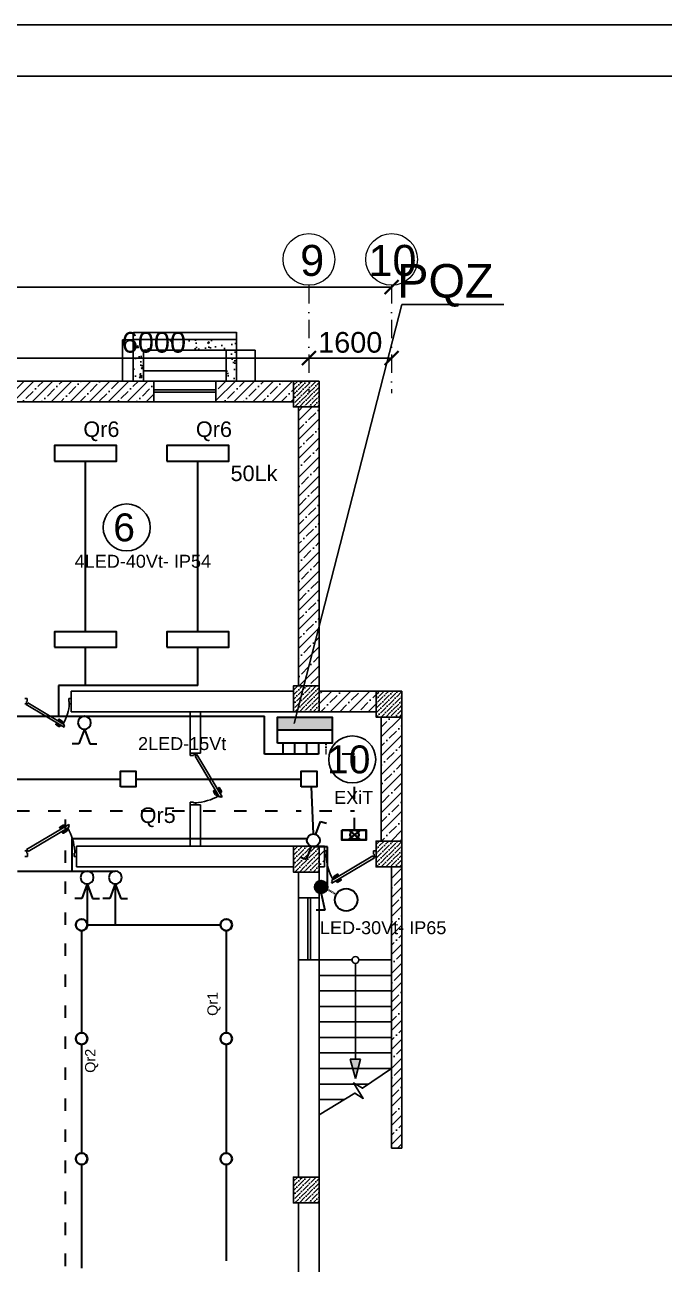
# Model space of a CAD drawing. Header units: millimetres. Extents: x 42452 to 2852333, y -419346 to 834876.
# Drawn here: x 2468513 to 2480890, y 325281 to 349259 of the extents above; entities that cross this region are included whole.
import ezdxf
from ezdxf import colors
from ezdxf.entities.mleader import LeaderData, LeaderLine
from ezdxf.math import Vec2, Vec3

# ---------------------------------------------------------------- set-up
doc = ezdxf.new("R2010")
doc.units = ezdxf.units.MM
doc.linetypes.add('ACAD_ISO03W100', pattern=[30, 12, -18])
doc.linetypes.add('Штрихпунктирная', pattern=[670.277762, 352.777767, -176.388884, 0, -141.111112])
for name, color, linetype, lineweight in [('c_dv_l x_tti-25_Ном._пера__21_Ном._пера__21', 7, 'Continuous', 30), ('memar', 7, 'Continuous', 25), ('вавьен_IP20', 5, 'Continuous', 30), ('вавьен_IP54', 5, 'Continuous', 30), ('выкл1_IP54', 5, 'Continuous', 30), ('Выкл2_IP20', 5, 'Continuous', 30), ('ДВЕРИ', 7, 'Continuous', 5), ('еLED_30x30_12Vt', 5, 'Continuous', 30), ('надписи', 5, 'Continuous', 30), ('НПП05-60', 5, 'Continuous', 30), ('ПВЛП2х40', 5, 'Continuous', 30), ('Соед_газа', 184, 'ACAD_ISO03W100', 30), ('Соедин', 5, 'Continuous', 30), ('Соединение', 5, 'Continuous', 30), ('спот_LED_D223mm-18Vt', 5, 'Continuous', 35), ('сув25', 5, 'Continuous', 30), ('Шит', 1, 'Continuous', 30)]:
    doc.layers.add(name, color=color, linetype=linetype, lineweight=lineweight)
doc.styles.add('Arial', font='arial.ttf', dxfattribs={"height": 200})
doc.styles.add('my_own', font='arial.ttf')
doc.styles.get("Standard").update_dxf_attribs({"font": 'arial.ttf'})
doc.styles.add('СГЕНЕРИР_СТИЛЬ_1', font='arial.ttf')
doc.dimstyles.new('ISO-25', dxfattribs={"dimtxt": 2.5, "dimasz": 2.5, "dimexe": 1.25, "dimexo": 0.625, "dimtad": 1, "dimtxsty": 'Standard', "dimcen": 2.5, "dimadec": 0, "dimazin": 0, "dimtfac": 1, "dimtmove": 0, "dimatfit": 3, "dimfxl": 1, "dimarcsym": 0})
doc.dimstyles.new('razmeri a-g', dxfattribs={"dimtxt": 400, "dimasz": 270, "dimexe": 1.25, "dimexo": 0.625, "dimgap": 100, "dimtad": 1, "dimdec": 0, "dimtxsty": 'Standard', "dimblk": 'ARCHTICK', "dimcen": 2.5, "dimadec": 0, "dimazin": 0, "dimtfac": 1, "dimtdec": 0, "dimtmove": 0, "dimatfit": 3, "dimfxl": 1, "dimarcsym": 0})
pattern_1 = [(45, (3114210.17, 1695700.1), (-183.847756, 183.847756), []), (45, (3114118.24, 1695792.02), (-183.847756, 183.847756), [194.999993, -64.999998, 0, -64.999998])]

# ---------------------------------------------------------------- blocks, each defined once
blk = doc.blocks.new('qapi 700')
at = {"layer": 'ДВЕРИ', "color": 251, "lineweight": 25, "true_color": 0x636466}
for p, q in [((1281620, 90086), (1281659, 90086)), ((1281620, 89997), (1281651, 89997)), ((1281651, 89997), (1281651, 90034)), ((1281651, 90034), (1281659, 90034)), ((1281659, 90034), (1281659, 90086)), ((1282368, 90010), (1281735, 89633)), ((1282395, 89980), (1281741, 89591)), ((1282382, 89987), (1282368, 90010)), ((1282420, 90086), (1282380, 90086)), ((1282380, 90034), (1282380, 90085)), ((1282388, 90034), (1282380, 90034)), ((1282388, 89991), (1282382, 89987)), ((1282388, 89997), (1282388, 90034)), ((1282420, 89997), (1282388, 89997)), ((1282420, 89997), (1282388, 89997)), ((1282395, 89980), (1282388, 89991)), ((1281733, 89605), (1281747, 89613)), ((1281741, 89591), (1281733, 89605)), ((1281747, 89613), (1281735, 89633)), ((1281812, 89685), (1281762, 89656)), ((1281762, 89656), (1281765, 89651)), ((1281776, 89665), (1281770, 89676)), ((1281775, 89698), (1281826, 89728)), ((1281785, 89617), (1281787, 89613)), ((1281787, 89613), (1281837, 89642)), ((1281792, 89676), (1281793, 89674)), ((1281835, 89712), (1281794, 89687)), ((1281802, 89622), (1281809, 89609)), ((1281814, 89681), (1281812, 89685)), ((1281820, 89629), (1281818, 89631)), ((1281872, 89650), (1281831, 89626)), ((1281831, 89604), (1281881, 89634)), ((1281837, 89642), (1281835, 89646)), ((1281836, 89725), (1281838, 89722)), ((1281884, 89645), (1281883, 89647))]:
    blk.add_line(p, q, dxfattribs=at)
for centre, radius, start, end in [((1282471, 90052), 821, 183.4077, 209.5706), ((1281783, 89684), 15.9, 120.7133, 210.7133), ((1281798, 89680), 7.94, 120.7133, 210.7133), ((1281823, 89617), 15.9, 210.7133, 300.7133), ((1281827, 89633), 7.94, 210.7133, 300.7133), ((1281830, 89721), 7.94, 30.7133, 120.7133), ((1281831, 89718), 7.94, 300.7133, 30.7133), ((1281876, 89643), 7.94, 30.7133, 120.7133), ((1281877, 89641), 7.94, 300.7133, 30.7133)]:
    blk.add_arc(centre, radius, start, end, dxfattribs=at)
blk = doc.blocks.new('*D155')
at = {"layer": 'Defpoints', "color": 0, "lineweight": 30, "transparency": 16777216}
for p in [(2470614, 343309), (2470614, 343167), (2472614, 343167)]:
    blk.add_point(p, dxfattribs=at)
at = {"layer": 'memar', "color": 0, "lineweight": -2, "transparency": 16777216}
for p, q in [((2470614, 343168), (2470614, 343310)), ((2472611, 343309), (2470616, 343309)), ((2472614, 343168), (2472614, 343310))]:
    blk.add_line(p, q, dxfattribs=at)
at = {"layer": 'memar', "color": 0, "lineweight": 30, "transparency": 16777216}
for points in [[(2470616, 343309), (2470616, 343309), (2470614, 343309)], [(2472611, 343309), (2472611, 343309), (2472614, 343309)]]:
    blk.add_solid(points, dxfattribs=at)
at = {"layer": 'memar', "color": 0, "lineweight": 25, "transparency": 16777216, "insert": (2471614, 343311), "char_height": 2.5, "attachment_point": 5}
blk.add_mtext('2000', dxfattribs=at)
blk = doc.blocks.new('*D156')
at = {"layer": 'Defpoints', "color": 0, "lineweight": 30, "transparency": 16777216}
for p in [(2470614, 343167), (2470404, 342367), (2470614, 342367)]:
    blk.add_point(p, dxfattribs=at)
at = {"layer": 'memar', "color": 0, "lineweight": -2, "transparency": 16777216}
for p, q in [((2470613, 343167), (2470403, 343167)), ((2470404, 343165), (2470404, 342370)), ((2470613, 342367), (2470403, 342367))]:
    blk.add_line(p, q, dxfattribs=at)
at = {"layer": 'memar', "color": 0, "lineweight": 30, "transparency": 16777216}
for points in [[(2470404, 343165), (2470404, 343165), (2470404, 343167)], [(2470404, 342370), (2470404, 342370), (2470404, 342367)]]:
    blk.add_solid(points, dxfattribs=at)
at = {"layer": 'memar', "color": 0, "lineweight": 25, "transparency": 16777216, "insert": (2470402, 342767), "char_height": 2.5, "attachment_point": 5, "rotation": 90}
blk.add_mtext('800', dxfattribs=at)
blk = doc.blocks.new('*D157')
at = {"layer": 'Defpoints', "color": 0, "lineweight": 30, "transparency": 16777216}
for p in [(2470814, 342967), (2472414, 342967), (2472414, 342567)]:
    blk.add_point(p, dxfattribs=at)
at = {"layer": 'memar', "color": 0, "lineweight": -2, "transparency": 16777216}
for p, q in [((2470814, 342967), (2470814, 342566)), ((2472414, 342967), (2472414, 342566)), ((2470816, 342567), (2472411, 342567))]:
    blk.add_line(p, q, dxfattribs=at)
at = {"layer": 'memar', "color": 0, "lineweight": 30, "transparency": 16777216}
for points in [[(2470816, 342568), (2470816, 342567), (2470814, 342567)], [(2472411, 342568), (2472411, 342567), (2472414, 342567)]]:
    blk.add_solid(points, dxfattribs=at)
at = {"layer": 'memar', "color": 0, "lineweight": 25, "transparency": 16777216, "insert": (2471614, 342569), "char_height": 2.5, "attachment_point": 5}
blk.add_mtext('1600', dxfattribs=at)
blk = doc.blocks.new('*D158')
at = {"layer": 'Defpoints', "color": 0, "lineweight": 30, "transparency": 16777216}
for p in [(2472414, 342967), (2472414, 342367), (2472970, 342367)]:
    blk.add_point(p, dxfattribs=at)
at = {"layer": 'memar', "color": 0, "lineweight": -2, "transparency": 16777216}
for p, q in [((2472414, 342967), (2472971, 342967)), ((2472970, 342965), (2472970, 342370)), ((2472414, 342367), (2472971, 342367))]:
    blk.add_line(p, q, dxfattribs=at)
at = {"layer": 'memar', "color": 0, "lineweight": 30, "transparency": 16777216}
for points in [[(2472970, 342965), (2472970, 342965), (2472970, 342967)], [(2472970, 342370), (2472970, 342370), (2472970, 342367)]]:
    blk.add_solid(points, dxfattribs=at)
at = {"layer": 'memar', "color": 0, "lineweight": 25, "transparency": 16777216, "insert": (2472968, 342667), "char_height": 2.5, "attachment_point": 5, "rotation": 90}
blk.add_mtext('600', dxfattribs=at)
blk = doc.blocks.new('_ArchTick')
at = {"color": 0, "linetype": 'ByBlock', "const_width": 0.15}
blk.add_lwpolyline([(-0.5, -0.5), (0.5, 0.5)], dxfattribs=at)
blk = doc.blocks.new('*D167')
at = {"layer": 'Defpoints', "color": 0, "lineweight": 30, "transparency": 16777216}
for p in [(2430413, 344186), (2430413, 344186), (2475613, 344186)]:
    blk.add_point(p, dxfattribs=at)
at = {"layer": 'memar', "color": 0, "lineweight": -2, "transparency": 16777216}
for p, q in [((2430413, 344187), (2430413, 344187)), ((2475613, 344186), (2430413, 344186)), ((2475613, 344187), (2475613, 344187))]:
    blk.add_line(p, q, dxfattribs=at)
at = {"layer": 'memar', "color": 0, "lineweight": -2, "transparency": 16777216, "xscale": 270, "yscale": 270, "zscale": 270, "rotation": 180}
blk.add_blockref('_ArchTick', (2430413, 344186), dxfattribs=at)
at = {"layer": 'memar', "color": 0, "lineweight": -2, "transparency": 16777216, "xscale": 270, "yscale": 270, "zscale": 270}
blk.add_blockref('_ArchTick', (2475613, 344186), dxfattribs=at)
at = {"layer": 'memar', "color": 0, "lineweight": 15, "transparency": 16777216, "insert": (2453013, 344490), "char_height": 400, "attachment_point": 5}
blk.add_mtext('45200', dxfattribs=at)
blk = doc.blocks.new('*D145')
at = {"layer": 'Defpoints', "color": 0, "lineweight": 30, "transparency": 16777216}
for p in [(2474013, 342809), (2474013, 342809), (2475613, 342809)]:
    blk.add_point(p, dxfattribs=at)
at = {"layer": 'memar', "color": 0, "lineweight": -2, "transparency": 16777216}
for p, q in [((2474013, 342809), (2474013, 342810)), ((2475613, 342809), (2474013, 342809)), ((2475613, 342809), (2475613, 342810))]:
    blk.add_line(p, q, dxfattribs=at)
at = {"layer": 'memar', "color": 0, "lineweight": -2, "transparency": 16777216, "xscale": 270, "yscale": 270, "zscale": 270, "rotation": 180}
blk.add_blockref('_ArchTick', (2474013, 342809), dxfattribs=at)
at = {"layer": 'memar', "color": 0, "lineweight": -2, "transparency": 16777216, "xscale": 270, "yscale": 270, "zscale": 270}
blk.add_blockref('_ArchTick', (2475613, 342809), dxfattribs=at)
at = {"layer": 'memar', "color": 0, "lineweight": 15, "transparency": 16777216, "insert": (2474813, 343113), "char_height": 400, "attachment_point": 5}
blk.add_mtext('1600', dxfattribs=at)
blk = doc.blocks.new('*D146')
at = {"layer": 'Defpoints', "color": 0, "lineweight": 30, "transparency": 16777216}
for p in [(2468013, 342809), (2468013, 342809), (2474013, 342809)]:
    blk.add_point(p, dxfattribs=at)
at = {"layer": 'memar', "color": 0, "lineweight": -2, "transparency": 16777216}
for p, q in [((2468013, 342809), (2468013, 342810)), ((2474013, 342809), (2468013, 342809)), ((2474013, 342809), (2474013, 342810))]:
    blk.add_line(p, q, dxfattribs=at)
at = {"layer": 'memar', "color": 0, "lineweight": -2, "transparency": 16777216, "xscale": 270, "yscale": 270, "zscale": 270, "rotation": 180}
blk.add_blockref('_ArchTick', (2468013, 342809), dxfattribs=at)
at = {"layer": 'memar', "color": 0, "lineweight": -2, "transparency": 16777216, "xscale": 270, "yscale": 270, "zscale": 270}
blk.add_blockref('_ArchTick', (2474013, 342809), dxfattribs=at)
at = {"layer": 'memar', "color": 0, "lineweight": 15, "transparency": 16777216, "insert": (2471013, 343113), "char_height": 400, "attachment_point": 5}
blk.add_mtext('6000', dxfattribs=at)
blk = doc.blocks.new('выкл2_IP20')
at = {"layer": 'Выкл2_IP20'}
for p, q in [((-105, 409), (-239, 409)), ((0, 125), (-105, 409)), ((0, 125), (105, 409)), ((105, 409), (239, 409))]:
    blk.add_line(p, q, dxfattribs=at)
blk.add_circle((0, 0), 125, dxfattribs=at)
blk = doc.blocks.new('LED_30x30_12Vt')
at = {"layer": 'Соединение', "color": 5, "ltscale": 0.01}
blk.add_lwpolyline([(-30, 30), (0, 30), (0, 0), (-30, 0)], close=True, dxfattribs=at)
blk = doc.blocks.new('вавьен_IP20')
at = {"layer": 'вавьен_IP54'}
for p, q in [((44, 117), (140, 367)), ((140, 367), (252, 332)), ((-44, -117), (-140, -367)), ((-140, -367), (-252, -332))]:
    blk.add_line(p, q, dxfattribs=at)
blk.add_circle((0, 0), 125, dxfattribs=at)
blk = doc.blocks.new('выкл1_IP54')
at = {"layer": 'выкл1_IP54'}
blk.add_hatch(color=256, dxfattribs=at).paths.add_polyline_path([(125, 0, 1), (-125, 0, 1)])
for p, q in [((0, 125), (-70, 447)), ((-70, 447), (99, 447))]:
    blk.add_line(p, q, dxfattribs=at)
blk.add_circle((0, 0), 125, dxfattribs=at)
blk = doc.blocks.new('НПП05-60')
at = {"layer": 'НПП05-60'}
blk.add_circle((0, 0), 218, dxfattribs=at)
blk = doc.blocks.new('ПГ')
at = {"layer": 'Шит'}
blk.add_hatch(color=256, dxfattribs=at).paths.add_polyline_path([(-470, 228), (-470, 3), (470, 3), (470, 228)])
blk.add_line((470, 228), (-470, 228), dxfattribs=at)
blk.add_lwpolyline([(-470, 452), (-470, 3), (470, 3), (470, 452)], close=True, dxfattribs=at)
blk = doc.blocks.new('сув25')
at = {"layer": 'сув25', "lineweight": 35}
for p, q in [((106, -90), (-117, 100)), ((-117, -90), (122, 100))]:
    blk.add_line(p, q, dxfattribs=at)
blk.add_lwpolyline([(247, -90), (-227, -90), (-227, 100), (247, 100)], close=True, dxfattribs=at)
blk.add_circle((0, 0), 84.8, dxfattribs=at)
blk = doc.blocks.new('спот_LED_D223mm-18Vt_İP54')
at = {"layer": 'спот_LED_D223mm-18Vt'}
blk.add_circle((0, 0), 112, dxfattribs=at)
blk = doc.blocks.new('ПВЛП2х40')
at = {"layer": 'ПВЛП2х40'}
blk.add_lwpolyline([(-600, 0), (600, 0), (600, 300), (-600, 300)], close=True, dxfattribs=at)

msp = doc.modelspace()

# ---------------------------------------------------------------- hatches: boundary and pattern name
at = {"layer": 'memar', "lineweight": 25}
h = msp.add_hatch(dxfattribs=at)
h.set_pattern_fill('AR-CONC', color=256, scale=2)
h.set_pattern_definition([(50, (2463641.52, 197332.5), (364.36934, -31.8782), [38.1, -419.1]), (355, (2463641.52, 197332.5), (-70.4868, 382.1137), [30.48, -335.2812]), (100.45144, (2463671.9, 197329.85), (293.8825, 350.2355), [32.38, -356.1805]), (46.1842, (2463641.5, 197434.1), (542.1581, -84.0847), [57.15, -628.65]), (96.63556, (2463686.7, 197427.1), (474.8083, 494.8522), [48.57, -534.2712]), (351.18415, (2463641.5, 197434.1), (474.8083, 494.8522), [45.72, -502.9195]), (21, (2463692.32, 197408.7), (303.2288, -204.5304), [38.1, -419.1]), (326, (2463692.32, 197408.7), (123.6041, 368.3759), [30.48, -335.28]), (71.45144, (2463717.6, 197391.66), (426.8328, 163.8455), [32.38, -356.1799]), (37.5, (2463641.52, 197332.51), (6.17721, 169.11008), [0, -331.216, 0, -340.36, 0, -336.55]), (7.5, (2463641.52, 197332.5), (133.63933, 200.36115), [0, -194.056, 0, -323.596, 0, -128.27]), (327.5, (2463528.24, 197332.51), (271.18119, -11.45749), [0, -127, 0, -396.24, 0, -525.78]), (317.5, (2463477.44, 197332.5), (296.25836, 50.853), [0, -165.1, 0, -263.144, 0, -373.38])])
h.paths.add_polyline_path([(2470613.72016, 343167.30801), (2472613.72016, 343167.30801), (2472613.72016, 342367.30801), (2472413.72016, 342367.30801), (2472413.72016, 342967.30801), (2470813.72016, 342967.30801), (2470813.72016, 342367.30801), (2470613.72016, 342367.30801)])
at = {"layer": 'memar', "linetype": 'Continuous', "lineweight": 25, "true_color": 0x000000}
h = msp.add_hatch(dxfattribs=at)
h.set_pattern_fill('ЖЕЛЕЗОБЕТОН', color=18, style=0, pattern_type=2)
h.set_pattern_definition(pattern_1)
h.paths.add_polyline_path([(2468313.30488, 341967.30801), (2468313.30488, 342367.30801), (2471013.72016, 342367.30801), (2471013.72016, 341967.30801)])
h = msp.add_hatch(dxfattribs=at)
h.set_pattern_fill('ЖЕЛЕЗОБЕТОН', color=18, style=0, pattern_type=2)
h.set_pattern_definition([(45, (3118110.58, 1695700.1), (-183.847756, 183.847756), []), (45, (3118018.66, 1695792.02), (-183.847756, 183.847756), [194.999993, -64.999998, 0, -64.999998])])
h.paths.add_polyline_path([(2472213.72016, 341967.30801), (2472213.72016, 342367.30801), (2473713.10981, 342367.30801), (2473713.10981, 341967.30801)])
at = {"layer": 'memar', "lineweight": 25}
h = msp.add_hatch(dxfattribs=at)
h.set_pattern_fill('ANSI36', color=256, scale=500)
h.set_pattern_definition([(45, (796944.71, 2624780.97), (33.1456304, 121.533978), [156.25, -31.25, 0, -31.25])])
h.paths.add_polyline_path([(2473713.10981, 342367.30801), (2473713.10981, 341867.30801), (2474213.10981, 341867.30801), (2474213.10981, 342367.30801)])
at = {"layer": 'memar', "linetype": 'Continuous', "lineweight": 25, "true_color": 0x000000}
h = msp.add_hatch(dxfattribs=at)
h.set_pattern_fill('ЖЕЛЕЗОБЕТОН', color=18, style=0, pattern_type=2)
h.set_pattern_definition(pattern_1)
h.paths.add_polyline_path([(2473813.48104, 341867.30801), (2474213.48104, 341867.30801), (2474213.48104, 336467.30232), (2473813.48104, 336467.30232)])
at = {"layer": 'memar', "lineweight": 25}
h = msp.add_hatch(dxfattribs=at)
h.set_pattern_fill('ANSI36', color=256, scale=500)
h.set_pattern_definition([(45, (796944.535, 2618880.966), (33.1456304, 121.533978), [156.25, -31.25, 0, -31.25])])
h.paths.add_polyline_path([(2473713.28611, 336467.30232), (2473713.28611, 335967.30232), (2474213.28611, 335967.30232), (2474213.28611, 336467.30232)])
at = {"layer": 'memar', "linetype": 'Continuous', "lineweight": 25, "true_color": 0x000000}
h = msp.add_hatch(dxfattribs=at)
h.set_pattern_fill('ЖЕЛЕЗОБЕТОН', color=18, style=0, pattern_type=2)
h.set_pattern_definition(pattern_1)
h.paths.add_polyline_path([(2474213.28611, 335967.30232), (2474213.28611, 336367.30232), (2475313.28611, 336367.30232), (2475313.28611, 335967.30232)])
at = {"layer": 'memar', "lineweight": 25}
h = msp.add_hatch(dxfattribs=at)
h.set_pattern_fill('ANSI36', color=256, scale=500)
h.set_pattern_definition([(45, (795344.34, 2618780.966), (33.1456304, 121.533978), [156.25, -31.25, 0, -31.25])])
h.paths.add_polyline_path([(2475313.48104, 336367.30232), (2475313.48104, 335867.30232), (2475813.48104, 335867.30232), (2475813.48104, 336367.30232)])
at = {"layer": 'memar', "linetype": 'Continuous', "lineweight": 25, "true_color": 0x000000}
h = msp.add_hatch(dxfattribs=at)
h.set_pattern_fill('ЖЕЛЕЗОБЕТОН', color=18, style=0, pattern_type=2)
h.set_pattern_definition([(45, (3158891.9, 1700631.05), (-183.847756, 183.847756), []), (45, (3158799.98, 1700722.97), (-183.847756, 183.847756), [194.999993, -64.999998, 0, -64.999998])])
h.paths.add_polyline_path([(2475813.48104, 336367.30232), (2475813.48104, 335867.30232), (2475813.28612, 335867.30232), (2475813.28612, 336367.1074)])
h = msp.add_hatch(dxfattribs=at)
h.set_pattern_fill('ЖЕЛЕЗОБЕТОН', color=18, style=0, pattern_type=2)
h.set_pattern_definition(pattern_1)
h.paths.add_polyline_path([(2475413.48104, 335867.30232), (2475813.48104, 335867.30232), (2475813.48104, 333467.30232), (2475413.48104, 333467.30232)])
at = {"layer": 'memar', "lineweight": 25}
h = msp.add_hatch(dxfattribs=at)
h.set_pattern_fill('ANSI36', color=256, scale=500)
h.set_pattern_definition([(45, (796944.535, 2615780.966), (33.1456304, 121.533978), [156.25, -31.25, 0, -31.25])])
h.paths.add_polyline_path([(2473713.28611, 333367.30232), (2473713.28611, 332867.30232), (2474213.28611, 332867.30232), (2474213.28611, 333367.30232)])
at = {"layer": 'memar', "linetype": 'Continuous', "lineweight": 25, "true_color": 0x000000}
h = msp.add_hatch(dxfattribs=at)
h.set_pattern_fill('ЖЕЛЕЗОБЕТОН', color=18, style=0, pattern_type=2)
h.set_pattern_definition(pattern_1)
h.paths.add_polyline_path([(2474213.28611, 333367.30232), (2474313.48104, 333367.30232), (2474313.48104, 333082.30232), (2474313.48104, 332967.30232), (2474213.28611, 332967.30232)])
at = {"layer": 'memar', "lineweight": 25}
h = msp.add_hatch(dxfattribs=at)
h.set_pattern_fill('ANSI36', color=256, scale=500)
h.set_pattern_definition([(45, (795344.535, 2615880.966), (33.1456304, 121.533978), [156.25, -31.25, 0, -31.25])])
h.paths.add_polyline_path([(2475313.28611, 333467.30232), (2475313.28611, 332967.30232), (2475813.28611, 332967.30232), (2475813.28611, 333467.30232)])
at = {"layer": 'memar', "linetype": 'Continuous', "lineweight": 25, "true_color": 0x000000}
h = msp.add_hatch(dxfattribs=at)
h.set_pattern_fill('ЖЕЛЕЗОБЕТОН', color=18, style=0, pattern_type=2)
h.set_pattern_definition(pattern_1)
h.paths.add_polyline_path([(2475813.48104, 333467.30232), (2475813.48104, 332967.30232), (2475813.28612, 332967.49725), (2475813.28612, 333467.30232)])
h = msp.add_hatch(dxfattribs=at)
h.set_pattern_fill('ЖЕЛЕЗОБЕТОН', color=18, style=0, pattern_type=2)
h.set_pattern_definition(pattern_1)
h.paths.add_polyline_path([(2475813.48104, 333467.30232), (2475813.48104, 332967.30232), (2475813.28612, 332967.49725), (2475813.28612, 333467.30232)])
h = msp.add_hatch(dxfattribs=at)
h.set_pattern_fill('ЖЕЛЕЗОБЕТОН', color=18, style=0, pattern_type=2)
h.set_pattern_definition(pattern_1)
h.paths.add_polyline_path([(2475613.48104, 332967.30232), (2475813.48104, 332967.30232), (2475813.48104, 327527.30232), (2475613.48104, 327527.30232)])
msp.add_hatch(color=18, dxfattribs=at).paths.add_polyline_path([(2474913.48104, 328875.52327), (2474813.48104, 329248.72827), (2475013.48104, 329248.72827)])
at = {"layer": 'memar', "lineweight": 25}
h = msp.add_hatch(dxfattribs=at)
h.set_pattern_fill('ANSI36', color=256, scale=500)
h.set_pattern_definition([(45, (796944.535, 2609380.966), (33.1456304, 121.533978), [156.25, -31.25, 0, -31.25])])
h.paths.add_polyline_path([(2473713.28611, 326967.30232), (2473713.28611, 326467.30232), (2474213.28611, 326467.30232), (2474213.28611, 326967.30232)])

# ---------------------------------------------------------------- linework, layer by layer
at = {"layer": 'c_dv_l x_tti-25_Ном._пера__21_Ном._пера__21', "linetype": 'Continuous', "lineweight": 25, "flags": 128}
for points in [[(2415634.38163, 349258.97477), (2499241.93363, 349258.97477), (2499241.93363, 290136.49157), (2415634.38163, 290136.49157)], [(2419615.69363, 348263.64677), (2498246.60563, 348263.64677), (2498246.60563, 291131.81957), (2419615.69363, 291131.81957)]]:
    msp.add_lwpolyline(points, close=True, dxfattribs=at)
at = {"layer": 'memar', "color": 0, "lineweight": 25}
for p, q in [((2469412.48104, 335967.30232), (2469412.48104, 336367.30232)), ((2471713.28611, 335168.09338), (2471913.28611, 335168.09338)), ((2471713.28611, 334168.09338), (2471913.28611, 334168.09338)), ((2469513.30474, 333368.2771), (2469513.30474, 332968.2771))]:
    msp.add_line(p, q, dxfattribs=at)
at = {"layer": 'memar', "linetype": 'Continuous', "lineweight": 25}
for p, q in [((2474847.68123, 331167.30232), (2474213.48104, 331167.30232)), ((2475613.48104, 331167.30232), (2474979.28086, 331167.30232)), ((2474913.48104, 331101.50251), (2474913.48104, 329248.72827)), ((2475613.48104, 330867.30232), (2474213.48104, 330867.30232)), ((2475613.48104, 330567.30232), (2474213.48104, 330567.30232)), ((2475613.48104, 330267.30232), (2474213.48104, 330267.30232)), ((2475613.48104, 329967.30232), (2474213.48104, 329967.30232)), ((2475613.48104, 329667.30232), (2474213.48104, 329667.30232)), ((2475613.48104, 329367.30232), (2474213.48104, 329367.30232)), ((2474913.48104, 328875.52327), (2474813.48104, 329248.72827)), ((2475013.48104, 329248.72827), (2474813.48104, 329248.72827)), ((2474913.48104, 328875.52327), (2475013.48104, 329248.72827)), ((2475613.48104, 329067.30232), (2474213.48104, 329067.30232)), ((2474891.16587, 328767.30232), (2474213.48104, 328767.30232)), ((2475170.50604, 328767.30232), (2474913.37483, 328767.30232)), ((2474694.10539, 328467.30232), (2474213.48104, 328467.30232))]:
    msp.add_line(p, q, dxfattribs=at)
at = {"layer": 'memar', "linetype": 'Штрихпунктирная', "lineweight": 15, "flags": 128}
for points in [[(2474013.28611, 344219.44934), (2474013.28611, 342134.0349)], [(2475613.48104, 344219.44934), (2475613.48104, 342134.0349)]]:
    msp.add_lwpolyline(points, dxfattribs=at)
at = {"layer": 'memar', "color": 0, "lineweight": 25}
for points in [[(2472613.72016, 342367.30801), (2472613.72016, 343167.30801), (2470613.72016, 343167.30801), (2470613.72016, 342367.30801)], [(2472413.72016, 342367.30801), (2472413.72016, 342967.30801), (2470813.72016, 342967.30801), (2470813.72016, 342367.30801)], [(2432313.10981, 342367.30801), (2473713.10981, 342367.30801)], [(2473713.28611, 341967.30801), (2468313.30488, 341967.30801)], [(2473813.48104, 336467.30232), (2473813.48104, 341867.30801)], [(2474213.28611, 341867.30801), (2474213.28611, 336467.30232)], [(2469412.48104, 336367.30232), (2473713.28611, 336367.30232)], [(2474213.48104, 336367.30232), (2475313.48104, 336367.30232)], [(2474013.48104, 335967.30232), (2469412.48104, 335967.30232)], [(2471713.28611, 335967.30232), (2471713.28611, 335168.09338)], [(2471913.28611, 335168.09338), (2471913.28611, 335967.30232)], [(2475313.28611, 335967.30232), (2474213.28611, 335967.30232)], [(2475413.48104, 333467.30232), (2475413.48104, 335867.30232)], [(2475813.48104, 335867.30232), (2475813.48104, 332967.30232)], [(2471713.28611, 334168.09338), (2471713.28611, 333367.30232)], [(2471913.28611, 333367.30232), (2471913.28611, 334168.09338)], [(2474313.48105, 333367.30232), (2474213.28611, 333367.30232)], [(2474313.48105, 333367.30232), (2474313.48105, 332967.30232)], [(2474313.48105, 332967.30232), (2474213.28611, 332967.30232)], [(2475613.48104, 327527.30232), (2475613.48104, 332967.30232)], [(2475813.48104, 332967.30232), (2475813.48104, 327527.30232)], [(2475813.48104, 327527.30232), (2475613.48104, 327527.30232)]]:
    msp.add_lwpolyline(points, dxfattribs=at)
for points in [[(2472213.72016, 342367.30801), (2471013.72016, 342367.30801), (2471013.72016, 341967.30801), (2472213.72016, 341967.30801)], [(2474213.28611, 332367.47148), (2474213.28611, 331167.47148), (2473813.28611, 331167.47148), (2473813.28611, 332367.47148)]]:
    msp.add_lwpolyline(points, close=True, dxfattribs=at)
at = {"layer": 'memar', "color": 146, "lineweight": 25, "true_color": 0x105689}
for points in [[(2471013.72016, 342198.44542), (2471013.72016, 342148.44542), (2472213.72016, 342148.44542), (2472213.72016, 342198.44542)], [(2474044.42352, 331167.47148), (2473994.42352, 331167.47148), (2473994.42352, 332367.47148), (2474044.42352, 332367.47148)]]:
    msp.add_lwpolyline(points, close=True, dxfattribs=at)
at = {"layer": 'memar', "color": 3, "lineweight": 25}
for points in [[(2474213.10981, 342367.30801), (2473713.10981, 342367.30801), (2473713.10981, 341867.30801), (2474213.10981, 341867.30801)], [(2474213.28611, 336467.30232), (2473713.28611, 336467.30232), (2473713.28611, 335967.30232), (2474213.28611, 335967.30232)], [(2475813.48104, 336367.30232), (2475313.48104, 336367.30232), (2475313.48104, 335867.30232), (2475813.48104, 335867.30232)], [(2474213.28611, 333367.30232), (2473713.28611, 333367.30232), (2473713.28611, 332867.30232), (2474213.28611, 332867.30232)], [(2475813.28611, 333467.30232), (2475313.28611, 333467.30232), (2475313.28611, 332967.30232), (2475813.28611, 332967.30232)], [(2474213.28611, 326967.30232), (2473713.28611, 326967.30232), (2473713.28611, 326467.30232), (2474213.28611, 326467.30232)]]:
    msp.add_lwpolyline(points, close=True, dxfattribs=at)
at = {"layer": 'memar', "color": 0, "lineweight": 25, "flags": 128}
for points in [[(2469513.30474, 333368.2771), (2473713.28611, 333368.2771)], [(2473713.28611, 332968.2771), (2469513.30474, 332968.2771)], [(2473813.28611, 332372.30232), (2473813.28611, 332867.30232)], [(2474213.28611, 332867.30232), (2474213.28611, 332372.30232)], [(2473813.28611, 326967.30232), (2473813.28611, 331167.47148)], [(2474213.28611, 331167.47148), (2474213.28611, 319167.30232)], [(2473813.28611, 320567.30232), (2473813.28611, 326467.30232)]]:
    msp.add_lwpolyline(points, dxfattribs=at)
at = {"layer": 'memar', "lineweight": 25}
msp.add_lwpolyline([(2475613.48104, 329067.30232), (2475051.41427, 328686.64872), (2474878.74475, 328787.53596), (2475063.22958, 328487.01556), (2474898.75824, 328592.93554), (2474213.48104, 328172.25446)], dxfattribs=at)
at = {"layer": 'memar', "linetype": 'Continuous', "lineweight": 15}
for centre in [(2474013.28571, 344719.44935), (2475613.48064, 344719.44935)]:
    msp.add_circle(centre, 500, dxfattribs=at)
at = {"layer": 'memar', "color": 0, "lineweight": 25}
for centre in [(2470485.80369, 339534.26746), (2474852.18039, 335045.71497)]:
    msp.add_circle(centre, 454.87332, dxfattribs=at)
at = {"layer": 'memar', "linetype": 'Continuous', "lineweight": 25}
msp.add_circle((2474913.48104, 331167.30232), 65.79981, dxfattribs=at)
at = {"layer": 'Соед_газа'}
for p, q in [((2474345.39014, 335148.87231), (2474345.39014, 335360.57093)), ((2474541.29028, 332433.6476), (2474364.77465, 332530.74746))]:
    msp.add_line(p, q, dxfattribs=at)
at = {"layer": 'Соед_газа', "ltscale": 20}
for p, q in [((2474895.48637, 335148.87231), (2474345.39014, 335148.87231)), ((2474895.48637, 333675.44667), (2474895.48637, 335148.87231)), ((2462967.89154, 334052.00051), (2473863.98987, 334052.00051)), ((2469302.2257, 322845.42214), (2469302.2257, 334052.00051)), ((2474218.24167, 334052.00051), (2474895.48637, 334052.00051))]:
    msp.add_line(p, q, dxfattribs=at)
at = {"layer": 'Соедин'}
for p, q in [((2467361.96909, 334667.30232), (2470362.93351, 334667.30232)), ((2470662.93351, 334667.30232), (2473862.93351, 334667.30232))]:
    msp.add_line(p, q, dxfattribs=at)
at = {"layer": 'Соединение'}
for p, q in [((2469686.86051, 337517.30517), (2469686.86051, 340817.30517)), ((2471864.83283, 337517.30517), (2471864.83283, 340817.30517)), ((2469686.86051, 336476.47644), (2469686.86051, 337217.30517)), ((2471864.83283, 336476.47644), (2471864.83283, 337217.30517)), ((2458067.71103, 335880.46707), (2473150.22779, 335880.46707)), ((2473150.22779, 335148.87231), (2473150.22779, 335880.46707)), ((2473505.77515, 335360.57093), (2473505.77515, 335148.87231)), ((2473735.72745, 335360.57093), (2473735.72745, 335148.87231)), ((2473965.67974, 335360.57093), (2473965.67974, 335148.87231)), ((2474195.63204, 335360.57093), (2474195.63204, 335148.87231)), ((2474195.63204, 335148.87231), (2473150.22779, 335148.87231)), ((2474099.73735, 333605.77065), (2474063.02166, 334517.30232)), ((2469432.60892, 332887.47902), (2469432.60892, 333519.31283)), ((2469432.60892, 333519.31283), (2473983.14128, 333519.31283)), ((2474374.199, 333355.77065), (2474099.73735, 333355.77065)), ((2474374.199, 332578.36331), (2474374.199, 333355.77065)), ((2468372.51031, 332887.47902), (2470265.70896, 332887.47902)), ((2469719.5167, 332637.47902), (2469719.5167, 331876.75017)), ((2470265.70896, 332637.47902), (2470265.70896, 331845.42217)), ((2469613.93013, 331733.92217), (2469613.93013, 329756.92217)), ((2469724.47759, 331845.42217), (2472301.56574, 331845.42217)), ((2472413.06574, 331733.92217), (2472413.06574, 329756.92217)), ((2469613.93013, 329533.92217), (2469613.45386, 327431.92214)), ((2472413.06574, 329533.92217), (2472412.58947, 327431.92214)), ((2469613.45386, 327208.92214), (2469613.93013, 325206.92214)), ((2472412.58947, 327208.92214), (2472413.03229, 325347.49974))]:
    msp.add_line(p, q, dxfattribs=at)
at = {"layer": 'Соединение', "color": 5}
for p, q in [((2471864.83283, 336476.47644), (2469166.72413, 336476.47644)), ((2469166.72413, 336476.47644), (2469166.72413, 335880.46707))]:
    msp.add_line(p, q, dxfattribs=at)

# ---------------------------------------------------------------- block references
at = {"layer": 'memar', "lineweight": 25}
for p, xscale, yscale, zscale in [((3907187.2913, 235162.70184), -1.121843277023546, 1.121843277023546, 1.121843277023546), ((861987.74464, 219946.26759), 1.258032501490013, 1.258032501490013, 1.258032501490013)]:
    msp.add_blockref('qapi 700', p, dxfattribs=dict(at, xscale=xscale, yscale=yscale, zscale=zscale))
at = {"layer": 'memar', "lineweight": 25, "xscale": 1.258032501490013, "yscale": 1.258032501490013, "zscale": 1.258032501490013}
for p, rotation in [((2585044.29071, -1278151.0221), 90.00000000000001), ((4081838.84623, 446499.08691), 180)]:
    msp.add_blockref('qapi 700', p, dxfattribs=dict(at, rotation=rotation))
at = {"layer": 'вавьен_IP20', "rotation": 180}
msp.add_blockref('вавьен_IP20', (2474099.73735, 333480.77065), dxfattribs=at)
at = {"layer": 'выкл1_IP54', "rotation": 180}
msp.add_blockref('выкл1_IP54', (2474249.199, 332578.36331), dxfattribs=at)
at = {"layer": 'Выкл2_IP20', "xscale": -1, "rotation": 180}
for p in [(2469667.75944, 335755.46707), (2469719.5167, 332762.47902), (2470265.70896, 332762.47902)]:
    msp.add_blockref('выкл2_IP20', p, dxfattribs=at)
at = {"layer": 'еLED_30x30_12Vt', "color": 5, "xscale": 10, "yscale": 10, "zscale": 10, "rotation": 90.00000000000001}
for p in [(2470662.93351, 334817.30232), (2474162.93351, 334817.30232)]:
    msp.add_blockref('LED_30x30_12Vt', p, dxfattribs=at)
at = {"layer": 'НПП05-60', "rotation": 180.0000018166534}
msp.add_blockref('НПП05-60', (2474732.37116, 332328.53551), dxfattribs=at)
at = {"layer": 'ПВЛП2х40'}
for p in [(2469686.86051, 340817.30517), (2471864.83283, 340817.30517), (2469686.86051, 337217.30517), (2471864.83283, 337217.30517)]:
    msp.add_blockref('ПВЛП2х40', p, dxfattribs=at)
at = {"layer": 'спот_LED_D223mm-18Vt', "xscale": -1, "rotation": 90}
for p in [(2469612.97759, 331845.42217), (2469612.97759, 329645.42217), (2469613.45386, 327320.42214)]:
    msp.add_blockref('спот_LED_D223mm-18Vt_İP54', p, dxfattribs=at)
at = {"layer": 'спот_LED_D223mm-18Vt', "rotation": 270}
for p in [(2472413.06574, 331845.42217), (2472413.06574, 329645.42217), (2472412.58947, 327320.42214)]:
    msp.add_blockref('спот_LED_D223mm-18Vt_İP54', p, dxfattribs=at)
at = {"layer": 'сув25', "rotation": 180}
msp.add_blockref('сув25', (2474895.48637, 333590.6597), dxfattribs=at)
at = {"layer": 'Шит', "xscale": -1.120968197858282, "yscale": 1.120968197858282, "zscale": 1.120968197858282, "rotation": 180}
msp.add_blockref('ПГ', (2473933.41586, 335867.30232), dxfattribs=at)

# ---------------------------------------------------------------- texts
at = {"layer": 'memar', "linetype": 'Continuous', "lineweight": 15, "char_height": 600, "attachment_point": 1, "style": 'СГЕНЕРИР_СТИЛЬ_1'}
for s, insert in [('9', (2473843.04761, 345000.35114)), ('{\\fArial|b0|i0|c238|p38;1}0', (2475163.79122, 345000.35114))]:
    msp.add_mtext(s, dxfattribs=dict(at, insert=insert))
at = {"layer": 'memar', "linetype": 'Continuous', "lineweight": 25, "char_height": 540, "attachment_point": 3, "style": 'СГЕНЕРИР_СТИЛЬ_1'}
for s, insert in [('6', (2470646.07389, 339806.10741)), ('10', (2475202.97479, 335317.55492))]:
    msp.add_mtext(s, dxfattribs=dict(at, insert=insert))
at = {"layer": 'надписи', "style": 'my_own'}
for s, insert, char_height, width, attachment_point in [('Qr{\\fArial|b0|i0|c238|p34;6}', (2470345.82059, 341202.49668), 300, 940.6293037, 9), ('Qr{\\fArial|b0|i0|c238|p34;6}', (2472523.79291, 341202.49668), 300, 940.6293037, 9), ('50Lk', (2473404.52661, 340427.68646), 300, 940.6293037, 9), ('{\\fArial|b0|i0|c238|p34;4}LED-40Vt- IP54', (2472118.55449, 338752.14003), 250, 3266.2061978, 9), ('2LED-{\\fArial|b0|i0|c238|p34;15}Vt', (2470705.4736, 335477.56501), 250, 1989.1432393, 1), ('EX{\\fArial|b0|i0|c238|p34;i}T', (2475257.97072, 334185.65249), 250, 940.6293037, 9), ('Qr{\\fArial|b0|i0|c238|p34;5}', (2471435.06288, 333734.7651), 300, 940.6293037, 9), ('LED-30Vt- IP65', (2476672.58439, 331916.15084), 250, 3266.2061978, 3)]:
    msp.add_mtext(s, dxfattribs=dict(at, insert=insert, char_height=char_height, width=width, attachment_point=attachment_point))
at = {"layer": 'надписи', "color": 5, "char_height": 200, "width": 1580.0200591, "rotation": 90, "style": 'Arial'}
for s, insert, attachment_point in [('\\pxqc;Qr1', (2472048.15018, 329528.01873, 8934.99756), 1), ('\\pxqc;Qr2', (2469935.55179, 328425.8211, 8934.99756), 7)]:
    msp.add_mtext(s, dxfattribs=dict(at, insert=insert, attachment_point=attachment_point))

# ---------------------------------------------------------------- dimensions: what is measured, and where the dimension line sits
at = {"layer": 'memar', "lineweight": 15}
for base, p1, p2, picture, middle in [((2430413.10996, 344186.20317), (2475613.48104, 344186.20317), (2430413.10996, 344186.20317), '*D167', (2453013.2955, 344490.43237)), ((2468013.10996, 342808.58439), (2474013.28611, 342808.58439), (2468013.10996, 342808.58439), '*D146', (2471013.19803, 343112.81359))]:
    dim = msp.add_linear_dim(base=base, p1=p1, p2=p2, angle=180, dimstyle='razmeri a-g', dxfattribs=at)
    dim.commit()
    dim.dimension.update_dxf_attribs({"geometry": picture, "text_midpoint": middle})
dim = msp.add_linear_dim(base=(2474013.28611, 342808.58439), p1=(2475613.48104, 342808.58439), p2=(2474013.28611, 342808.58439), angle=180, dimstyle='razmeri a-g', dxfattribs=at)
dim.commit()
dim.dimension.update_dxf_attribs({"geometry": '*D145', "text_midpoint": (2474813.38358, 342808.58439), "dimtype": 160})
at = {"layer": 'memar', "lineweight": 25}
for base, p1, p2, angle, picture, middle in [((2470404.00281, 342367.30801), (2470613.72016, 343167.30801), (2470613.72016, 342367.30801), 90, '*D156', (2470402.10138, 342767.30801)), ((2470613.72016, 343309.04418), (2472613.72016, 343167.30801), (2470613.72016, 343167.30801), 180, '*D155', (2471613.72016, 343310.94561)), ((2472413.72016, 342567.20449), (2470813.72016, 342967.30801), (2472413.72016, 342967.30801), 180, '*D157', (2471613.72016, 342569.10592))]:
    dim = msp.add_linear_dim(base=base, p1=p1, p2=p2, angle=angle, dimstyle='ISO-25', dxfattribs=at)
    dim.commit()
    dim.dimension.update_dxf_attribs({"geometry": picture, "text_midpoint": middle})
dim = msp.add_linear_dim(base=(2472969.95808, 342367.30801), p1=(2472413.72016, 342967.30801), p2=(2472413.72016, 342367.30801), angle=90, dimstyle='ISO-25', dxfattribs=at)
dim.commit()
dim.dimension.update_dxf_attribs({"geometry": '*D158', "text_midpoint": (2472969.95808, 342667.30801), "dimtype": 160})

# ---------------------------------------------------------------- leaders
at = {"layer": 'Шит', "color": 0, "lineweight": -3}
ml = msp.add_multileader_mtext('Standard', dxfattribs=at)
ml.set_content('{\\C256;PQZ\\fArial|b0|i0|c238|p34; }')
ml.set_leader_properties()
ml.build(insert=Vec2(0, 0))
ml.multileader.update_dxf_attribs({"text_left_attachment_type": 6, "text_right_attachment_type": 6, "dogleg_length": 0.36, "arrow_head_size": 0.18})
ctx = ml.context
ctx.base_point, ctx.char_height, ctx.arrow_head_size, ctx.landing_gap_size, ctx.plane_origin = Vec3(2475813.8819, 343850.32173), 650, 0.18, 0.09, Vec3(2448864.88783, 347243.79253)
ctx.left_attachment, ctx.right_attachment, ctx.text_align_type = 6, 6, 2
notes = []
notes.append((ctx, [(1, (1, 1, 0), (2475813.5219, 343850.32173), (1, 0), 0.36, [(0, [(2473730.31335, 335738.84008)], 0, [])])]))
ctx.mtext.insert, ctx.mtext.width, ctx.mtext.alignment, ctx.mtext.flow_direction = Vec3(2477587.94871, 344630.32173), 4215.9366736, 3, 5
for ctx, leaders in notes:
    for number, flags, end, landing, length, lines in leaders:
        leader = LeaderData()
        leader.index, (leader.has_last_leader_line, leader.has_dogleg_vector, leader.attachment_direction) = number, flags
        leader.last_leader_point, leader.dogleg_vector, leader.dogleg_length = Vec3(end), Vec3(landing), length
        for number, points, colour, breaks in lines:
            line = LeaderLine()
            line.index, line.vertices, line.color, line.breaks = number, Vec3.list(points), colors.encode_raw_color(colour), breaks
            leader.lines.append(line)
        ctx.leaders.append(leader)

doc.saveas('drawing.dxf')
